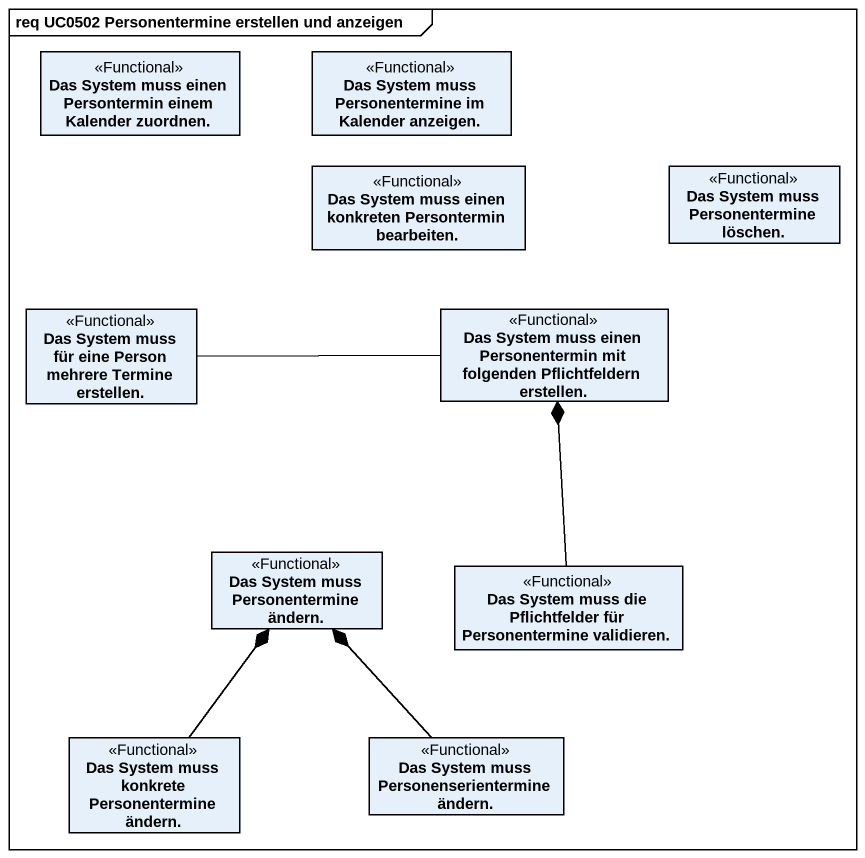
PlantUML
@startuml
mainframe req UC0502 Personentermine erstellen und anzeigen
hide circle
hide empty members
class "Das System muss einen Persontermin einem Kalender zuordnen." as Das_System_muss_einen <<Functional>>
class "Das System muss Personentermine im Kalender anzeigen." as Das_System_muss <<Functional>>
class "Das System muss einen konkreten Persontermin bearbeiten." as Das_System_muss_einen_2 <<Functional>>
class "Das System muss Personentermine löschen." as Das_System_muss_2 <<Functional>>
class "Das System muss für eine Person mehrere Termine erstellen." as Das_System_muss_für_eine <<Functional>>
class "Das System muss einen Personentermin mit folgenden Pflichtfeldern erstellen." as Das_System_muss_einen_3 <<Functional>>
class "Das System muss Personentermine ändern." as Das_System_muss_3 <<Functional>>
class "Das System muss die Pflichtfelder für Personentermine validieren." as Das_System_muss_die <<Functional>>
class "Das System muss konkrete Personentermine ändern." as Das_System_muss_konkrete <<Functional>>
class "Das System muss Personenserientermine ändern." as Das_System_muss_4 <<Functional>>
Das_System_muss_für_eine -right- Das_System_muss_einen_3
Das_System_muss_die -up-* Das_System_muss_einen_3
Das_System_muss_konkrete -up-* Das_System_muss_3
Das_System_muss_4 -up-* Das_System_muss_3
@enduml
